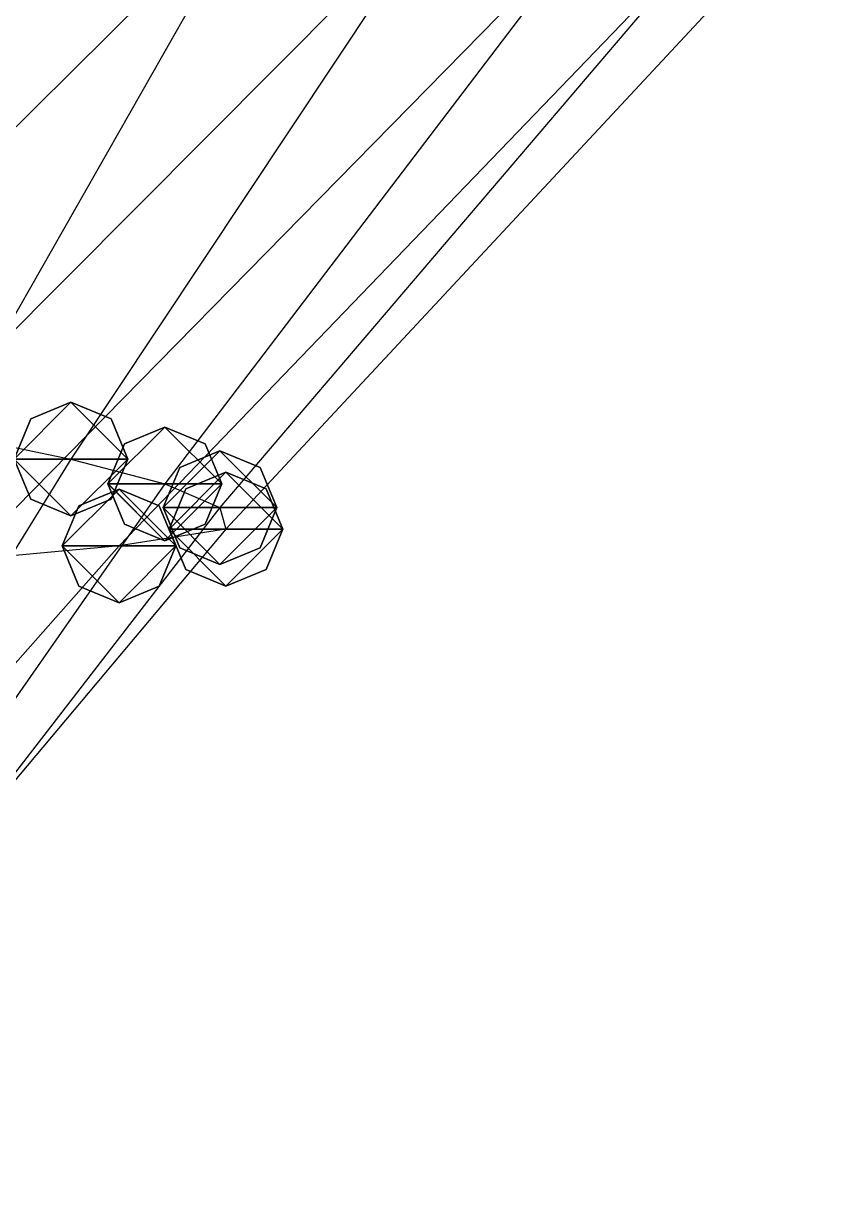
# Model space of a CAD drawing. Header units: metres. Extents: x -59 to 99, y -54 to 55.
# Drawn here: x 42.08 to 56.11, y -6.93 to 13.52 of the extents above; entities that cross this region are included whole.
import ezdxf

# ---------------------------------------------------------------- set-up
doc = ezdxf.new("R2010")
doc.units = ezdxf.units.M

msp = doc.modelspace()

# ---------------------------------------------------------------- linework, layer by layer
for p, q in [((47.136726, 17.534851, -185.41849), (40.74515, 6.307968, -184.16663)), ((50.390705, 17.091087, -179.06699), (42.917427, 5.8556213, -177.69046)), ((53.12542, 16.657467, -172.85623), (44.570717, 5.4167175, -171.4014)), ((55.12327, 16.24316, -166.92204), (45.538807, 5.0023193, -165.4624)), ((56.10978, 15.856709, -161.39307), (45.64428, 4.6224136, -160.02414)), ((56.10978, 15.856709, -161.39307), (45.64428, 4.6224136, -160.02414)), ((54.564217, 15.541092, -156.88127), (43.764927, 4.328018, -155.81247)), ((52.022827, 15.259636, -152.8473), (41.042408, 4.0750427, -152.18341)), ((48.776695, 15.008663, -149.24406), (37.67569, 3.858944, -149.07779)), ((45.062016, 14.784836, -146.03622), (33.856544, 3.675293, -146.44427)), ((42.917427, 6.8556213, -177.69029), (42.21032, 6.562728, -177.69034)), ((42.917427, 6.8556213, -177.69029), (42.21032, 6.562728, -177.69034)), ((42.917427, 6.8556213, -177.69029), (42.21032, 6.562728, -177.69034)), ((42.917427, 6.8556213, -177.69029), (42.21032, 6.562728, -177.69034)), ((43.624535, 6.562728, -177.69034), (42.917427, 6.8556213, -177.69029)), ((43.624535, 6.562728, -177.69034), (42.917427, 6.8556213, -177.69029)), ((43.624535, 6.562728, -177.69034), (42.917427, 6.8556213, -177.69029)), ((43.624535, 6.562728, -177.69034), (42.917427, 6.8556213, -177.69029)), ((42.21032, 6.562728, -177.69034), (41.917427, 5.8556213, -177.69046)), ((42.21032, 6.562728, -177.69034), (41.917427, 5.8556213, -177.69046)), ((42.21032, 6.562728, -177.69034), (41.917427, 5.8556213, -177.69046)), ((42.21032, 6.562728, -177.69034), (41.917427, 5.8556213, -177.69046)), ((43.917427, 5.8556213, -177.69046), (43.624535, 6.562728, -177.69034)), ((43.917427, 5.8556213, -177.69046), (43.624535, 6.562728, -177.69034)), ((43.917427, 5.8556213, -177.69046), (43.624535, 6.562728, -177.69034)), ((43.917427, 5.8556213, -177.69046), (43.624535, 6.562728, -177.69034)), ((44.570717, 6.4167175, -171.40123), (43.86361, 6.123824, -171.40128)), ((44.570717, 6.4167175, -171.40123), (43.86361, 6.123824, -171.40128)), ((44.570717, 6.4167175, -171.40123), (43.86361, 6.123824, -171.40128)), ((44.570717, 6.4167175, -171.40123), (43.86361, 6.123824, -171.40128)), ((45.277824, 6.123824, -171.40128), (44.570717, 6.4167175, -171.40123)), ((45.277824, 6.123824, -171.40128), (44.570717, 6.4167175, -171.40123)), ((45.277824, 6.123824, -171.40128), (44.570717, 6.4167175, -171.40123)), ((45.277824, 6.123824, -171.40128), (44.570717, 6.4167175, -171.40123)), ((40.74515, 6.307968, -184.16663), (42.917427, 5.8556213, -177.69046)), ((43.86361, 6.123824, -171.40128), (43.570717, 5.4167175, -171.4014)), ((43.86361, 6.123824, -171.40128), (43.570717, 5.4167175, -171.4014)), ((43.86361, 6.123824, -171.40128), (43.570717, 5.4167175, -171.4014)), ((43.86361, 6.123824, -171.40128), (43.570717, 5.4167175, -171.4014)), ((45.538807, 6.0023193, -165.46223), (44.8317, 5.709426, -165.46228)), ((45.538807, 6.0023193, -165.46223), (44.8317, 5.709426, -165.46228)), ((45.538807, 6.0023193, -165.46223), (44.8317, 5.709426, -165.46228)), ((45.538807, 6.0023193, -165.46223), (44.8317, 5.709426, -165.46228)), ((45.570717, 5.4167175, -171.4014), (45.277824, 6.123824, -171.40128)), ((45.570717, 5.4167175, -171.4014), (45.277824, 6.123824, -171.40128)), ((45.570717, 5.4167175, -171.4014), (45.277824, 6.123824, -171.40128)), ((45.570717, 5.4167175, -171.4014), (45.277824, 6.123824, -171.40128)), ((46.245914, 5.709426, -165.46228), (45.538807, 6.0023193, -165.46223)), ((46.245914, 5.709426, -165.46228), (45.538807, 6.0023193, -165.46223)), ((46.245914, 5.709426, -165.46228), (45.538807, 6.0023193, -165.46223)), ((46.245914, 5.709426, -165.46228), (45.538807, 6.0023193, -165.46223)), ((42.917427, 5.8556213, -177.69046), (35.963688, -5.3925095, -176.12723)), ((41.917427, 5.8556213, -177.69046), (42.21032, 5.1485147, -177.69058)), ((41.917427, 5.8556213, -177.69046), (42.21032, 5.1485147, -177.69058)), ((41.917427, 5.8556213, -177.69046), (42.21032, 5.1485147, -177.69058)), ((41.917427, 5.8556213, -177.69046), (42.21032, 5.1485147, -177.69058)), ((42.917427, 5.8556213, -177.69046), (44.570717, 5.4167175, -171.4014)), ((43.624535, 5.1485147, -177.69058), (43.917427, 5.8556213, -177.69046)), ((43.624535, 5.1485147, -177.69058), (43.917427, 5.8556213, -177.69046)), ((43.624535, 5.1485147, -177.69058), (43.917427, 5.8556213, -177.69046)), ((43.624535, 5.1485147, -177.69058), (43.917427, 5.8556213, -177.69046)), ((44.8317, 5.709426, -165.46228), (44.538807, 5.0023193, -165.4624)), ((44.8317, 5.709426, -165.46228), (44.538807, 5.0023193, -165.4624)), ((44.8317, 5.709426, -165.46228), (44.538807, 5.0023193, -165.4624)), ((44.8317, 5.709426, -165.46228), (44.538807, 5.0023193, -165.4624)), ((45.64428, 5.6224136, -160.02397), (44.937172, 5.32952, -160.02402)), ((45.64428, 5.6224136, -160.02397), (44.937172, 5.32952, -160.02402)), ((45.64428, 5.6224136, -160.02397), (44.937172, 5.32952, -160.02402)), ((45.64428, 5.6224136, -160.02397), (44.937172, 5.32952, -160.02402)), ((45.64428, 5.6224136, -160.02397), (44.937172, 5.32952, -160.02402)), ((45.64428, 5.6224136, -160.02397), (44.937172, 5.32952, -160.02402)), ((46.351387, 5.32952, -160.02402), (45.64428, 5.6224136, -160.02397)), ((46.351387, 5.32952, -160.02402), (45.64428, 5.6224136, -160.02397)), ((46.351387, 5.32952, -160.02402), (45.64428, 5.6224136, -160.02397)), ((46.351387, 5.32952, -160.02402), (45.64428, 5.6224136, -160.02397)), ((46.351387, 5.32952, -160.02402), (45.64428, 5.6224136, -160.02397)), ((46.351387, 5.32952, -160.02402), (45.64428, 5.6224136, -160.02397)), ((46.538807, 5.0023193, -165.4624), (46.245914, 5.709426, -165.46228)), ((46.538807, 5.0023193, -165.4624), (46.245914, 5.709426, -165.46228)), ((46.538807, 5.0023193, -165.4624), (46.245914, 5.709426, -165.46228)), ((46.538807, 5.0023193, -165.4624), (46.245914, 5.709426, -165.46228)), ((44.570717, 5.4167175, -171.4014), (36.70185, -5.84824, -169.59656)), ((43.764927, 5.328018, -155.8123), (43.05782, 5.035125, -155.81235)), ((43.764927, 5.328018, -155.8123), (43.05782, 5.035125, -155.81235)), ((43.764927, 5.328018, -155.8123), (43.05782, 5.035125, -155.81235)), ((43.764927, 5.328018, -155.8123), (43.05782, 5.035125, -155.81235)), ((43.570717, 5.4167175, -171.4014), (43.86361, 4.709611, -171.40152)), ((43.570717, 5.4167175, -171.4014), (43.86361, 4.709611, -171.40152)), ((43.570717, 5.4167175, -171.4014), (43.86361, 4.709611, -171.40152)), ((43.570717, 5.4167175, -171.4014), (43.86361, 4.709611, -171.40152)), ((44.472034, 5.035125, -155.81235), (43.764927, 5.328018, -155.8123)), ((44.472034, 5.035125, -155.81235), (43.764927, 5.328018, -155.8123)), ((44.472034, 5.035125, -155.81235), (43.764927, 5.328018, -155.8123)), ((44.472034, 5.035125, -155.81235), (43.764927, 5.328018, -155.8123)), ((44.570717, 5.4167175, -171.4014), (45.538807, 5.0023193, -165.4624)), ((44.937172, 5.32952, -160.02402), (44.64428, 4.6224136, -160.02414)), ((44.937172, 5.32952, -160.02402), (44.64428, 4.6224136, -160.02414)), ((44.937172, 5.32952, -160.02402), (44.64428, 4.6224136, -160.02414)), ((44.937172, 5.32952, -160.02402), (44.64428, 4.6224136, -160.02414)), ((44.937172, 5.32952, -160.02402), (44.64428, 4.6224136, -160.02414)), ((44.937172, 5.32952, -160.02402), (44.64428, 4.6224136, -160.02414)), ((45.277824, 4.709611, -171.40152), (45.570717, 5.4167175, -171.4014)), ((45.277824, 4.709611, -171.40152), (45.570717, 5.4167175, -171.4014)), ((45.277824, 4.709611, -171.40152), (45.570717, 5.4167175, -171.4014)), ((45.277824, 4.709611, -171.40152), (45.570717, 5.4167175, -171.4014)), ((46.64428, 4.6224136, -160.02414), (46.351387, 5.32952, -160.02402)), ((46.64428, 4.6224136, -160.02414), (46.351387, 5.32952, -160.02402)), ((46.64428, 4.6224136, -160.02414), (46.351387, 5.32952, -160.02402)), ((46.64428, 4.6224136, -160.02414), (46.351387, 5.32952, -160.02402)), ((46.64428, 4.6224136, -160.02414), (46.351387, 5.32952, -160.02402)), ((46.64428, 4.6224136, -160.02414), (46.351387, 5.32952, -160.02402)), ((42.21032, 5.1485147, -177.69058), (42.917427, 4.8556213, -177.69063)), ((42.21032, 5.1485147, -177.69058), (42.917427, 4.8556213, -177.69063)), ((42.21032, 5.1485147, -177.69058), (42.917427, 4.8556213, -177.69063)), ((42.21032, 5.1485147, -177.69058), (42.917427, 4.8556213, -177.69063)), ((42.917427, 4.8556213, -177.69063), (43.624535, 5.1485147, -177.69058)), ((42.917427, 4.8556213, -177.69063), (43.624535, 5.1485147, -177.69058)), ((42.917427, 4.8556213, -177.69063), (43.624535, 5.1485147, -177.69058)), ((42.917427, 4.8556213, -177.69063), (43.624535, 5.1485147, -177.69058)), ((45.538807, 5.0023193, -165.4624), (36.817566, -6.2733307, -163.50204)), ((43.05782, 5.035125, -155.81235), (42.764927, 4.328018, -155.81247)), ((43.05782, 5.035125, -155.81235), (42.764927, 4.328018, -155.81247)), ((43.05782, 5.035125, -155.81235), (42.764927, 4.328018, -155.81247)), ((43.05782, 5.035125, -155.81235), (42.764927, 4.328018, -155.81247)), ((44.764927, 4.328018, -155.81247), (44.472034, 5.035125, -155.81235)), ((44.764927, 4.328018, -155.81247), (44.472034, 5.035125, -155.81235)), ((44.764927, 4.328018, -155.81247), (44.472034, 5.035125, -155.81235)), ((44.764927, 4.328018, -155.81247), (44.472034, 5.035125, -155.81235)), ((44.538807, 5.0023193, -165.4624), (44.8317, 4.2952127, -165.46252)), ((44.538807, 5.0023193, -165.4624), (44.8317, 4.2952127, -165.46252)), ((44.538807, 5.0023193, -165.4624), (44.8317, 4.2952127, -165.46252)), ((44.538807, 5.0023193, -165.4624), (44.8317, 4.2952127, -165.46252)), ((45.538807, 5.0023193, -165.4624), (45.64428, 4.6224136, -160.02414)), ((46.245914, 4.2952127, -165.46252), (46.538807, 5.0023193, -165.4624)), ((46.245914, 4.2952127, -165.46252), (46.538807, 5.0023193, -165.4624)), ((46.245914, 4.2952127, -165.46252), (46.538807, 5.0023193, -165.4624)), ((46.245914, 4.2952127, -165.46252), (46.538807, 5.0023193, -165.4624)), ((43.86361, 4.709611, -171.40152), (44.570717, 4.4167175, -171.40157)), ((43.86361, 4.709611, -171.40152), (44.570717, 4.4167175, -171.40157)), ((43.86361, 4.709611, -171.40152), (44.570717, 4.4167175, -171.40157)), ((43.86361, 4.709611, -171.40152), (44.570717, 4.4167175, -171.40157)), ((44.570717, 4.4167175, -171.40157), (45.277824, 4.709611, -171.40152)), ((44.570717, 4.4167175, -171.40157), (45.277824, 4.709611, -171.40152)), ((44.570717, 4.4167175, -171.40157), (45.277824, 4.709611, -171.40152)), ((44.570717, 4.4167175, -171.40157), (45.277824, 4.709611, -171.40152)), ((45.64428, 4.6224136, -160.02414), (36.171356, -6.654438, -158.0419)), ((45.64428, 4.6224136, -160.02414), (36.171356, -6.654438, -158.0419)), ((45.64428, 4.6224136, -160.02414), (43.764927, 4.328018, -155.81247)), ((44.64428, 4.6224136, -160.02414), (44.937172, 3.9153068, -160.02426)), ((44.64428, 4.6224136, -160.02414), (44.937172, 3.9153068, -160.02426)), ((44.64428, 4.6224136, -160.02414), (44.937172, 3.9153068, -160.02426)), ((44.64428, 4.6224136, -160.02414), (44.937172, 3.9153068, -160.02426)), ((44.64428, 4.6224136, -160.02414), (44.937172, 3.9153068, -160.02426)), ((44.64428, 4.6224136, -160.02414), (44.937172, 3.9153068, -160.02426)), ((46.351387, 3.915307, -160.02426), (46.64428, 4.6224136, -160.02414)), ((46.351387, 3.915307, -160.02426), (46.64428, 4.6224136, -160.02414)), ((46.351387, 3.915307, -160.02426), (46.64428, 4.6224136, -160.02414)), ((46.351387, 3.915307, -160.02426), (46.64428, 4.6224136, -160.02414)), ((46.351387, 3.915307, -160.02426), (46.64428, 4.6224136, -160.02414)), ((46.351387, 3.915307, -160.02426), (46.64428, 4.6224136, -160.02414)), ((43.764927, 4.328018, -155.81247), (33.809322, -6.9254875, -154.161)), ((43.764927, 4.328018, -155.81247), (41.042408, 4.0750427, -152.18341)), ((42.764927, 4.328018, -155.81247), (43.05782, 3.6209114, -155.81259)), ((42.764927, 4.328018, -155.81247), (43.05782, 3.6209114, -155.81259)), ((42.764927, 4.328018, -155.81247), (43.05782, 3.6209114, -155.81259)), ((42.764927, 4.328018, -155.81247), (43.05782, 3.6209114, -155.81259)), ((44.472034, 3.6209116, -155.81259), (44.764927, 4.328018, -155.81247)), ((44.472034, 3.6209116, -155.81259), (44.764927, 4.328018, -155.81247)), ((44.472034, 3.6209116, -155.81259), (44.764927, 4.328018, -155.81247)), ((44.472034, 3.6209116, -155.81259), (44.764927, 4.328018, -155.81247)), ((44.8317, 4.2952127, -165.46252), (45.538807, 4.0023193, -165.46257)), ((44.8317, 4.2952127, -165.46252), (45.538807, 4.0023193, -165.46257)), ((44.8317, 4.2952127, -165.46252), (45.538807, 4.0023193, -165.46257)), ((44.8317, 4.2952127, -165.46252), (45.538807, 4.0023193, -165.46257)), ((45.538807, 4.0023193, -165.46257), (46.245914, 4.2952127, -165.46252)), ((45.538807, 4.0023193, -165.46257), (46.245914, 4.2952127, -165.46252)), ((45.538807, 4.0023193, -165.46257), (46.245914, 4.2952127, -165.46252)), ((45.538807, 4.0023193, -165.46257), (46.245914, 4.2952127, -165.46252)), ((44.937172, 3.9153068, -160.02426), (45.64428, 3.6224136, -160.0243)), ((44.937172, 3.9153068, -160.02426), (45.64428, 3.6224136, -160.0243)), ((44.937172, 3.9153068, -160.02426), (45.64428, 3.6224136, -160.0243)), ((44.937172, 3.9153068, -160.02426), (45.64428, 3.6224136, -160.0243)), ((44.937172, 3.9153068, -160.02426), (45.64428, 3.6224136, -160.0243)), ((44.937172, 3.9153068, -160.02426), (45.64428, 3.6224136, -160.0243)), ((45.64428, 3.6224136, -160.0243), (46.351387, 3.915307, -160.02426)), ((45.64428, 3.6224136, -160.0243), (46.351387, 3.915307, -160.02426)), ((45.64428, 3.6224136, -160.0243), (46.351387, 3.915307, -160.02426)), ((45.64428, 3.6224136, -160.0243), (46.351387, 3.915307, -160.02426)), ((45.64428, 3.6224136, -160.0243), (46.351387, 3.915307, -160.02426)), ((45.64428, 3.6224136, -160.0243), (46.351387, 3.915307, -160.02426)), ((43.05782, 3.6209114, -155.81259), (43.764927, 3.3280182, -155.81264)), ((43.05782, 3.6209114, -155.81259), (43.764927, 3.3280182, -155.81264)), ((43.05782, 3.6209114, -155.81259), (43.764927, 3.3280182, -155.81264)), ((43.05782, 3.6209114, -155.81259), (43.764927, 3.3280182, -155.81264)), ((43.764927, 3.3280182, -155.81264), (44.472034, 3.6209116, -155.81259)), ((43.764927, 3.3280182, -155.81264), (44.472034, 3.6209116, -155.81259)), ((43.764927, 3.3280182, -155.81264), (44.472034, 3.6209116, -155.81259)), ((43.764927, 3.3280182, -155.81264), (44.472034, 3.6209116, -155.81259))]:
    msp.add_line(p, q)
for points in [[(41.917427, 5.8556213, -177.69046), (42.21032, 6.562728, -177.69034), (42.917427, 6.8556213, -177.69029), (42.917526, 6.8557215, -177.69019)], [(41.917427, 5.8556213, -177.69046), (42.21032, 6.562728, -177.69034), (42.917427, 6.8556213, -177.69029), (42.917526, 6.8557215, -177.69019)], [(41.917427, 5.8556213, -177.69046), (42.21032, 6.562728, -177.69034), (42.917427, 6.8556213, -177.69029), (42.917526, 6.8557215, -177.69019)], [(41.917427, 5.8556213, -177.69046), (42.21032, 6.562728, -177.69034), (42.917427, 6.8556213, -177.69029), (42.917526, 6.8557215, -177.69019)], [(41.917427, 5.8556213, -177.69046), (42.917427, 6.8556213, -177.69029), (43.917427, 5.8556213, -177.69046), (43.917526, 5.8557215, -177.69035)], [(41.917427, 5.8556213, -177.69046), (42.917427, 6.8556213, -177.69029), (43.917427, 5.8556213, -177.69046), (43.917526, 5.8557215, -177.69035)], [(41.917427, 5.8556213, -177.69046), (42.917427, 6.8556213, -177.69029), (43.917427, 5.8556213, -177.69046), (43.917526, 5.8557215, -177.69035)], [(41.917427, 5.8556213, -177.69046), (42.917427, 6.8556213, -177.69029), (43.917427, 5.8556213, -177.69046), (43.917526, 5.8557215, -177.69035)], [(42.917427, 6.8556213, -177.69029), (43.624535, 6.562728, -177.69034), (43.917427, 5.8556213, -177.69046), (43.917526, 5.8557215, -177.69035)], [(42.917427, 6.8556213, -177.69029), (43.624535, 6.562728, -177.69034), (43.917427, 5.8556213, -177.69046), (43.917526, 5.8557215, -177.69035)], [(42.917427, 6.8556213, -177.69029), (43.624535, 6.562728, -177.69034), (43.917427, 5.8556213, -177.69046), (43.917526, 5.8557215, -177.69035)], [(42.917427, 6.8556213, -177.69029), (43.624535, 6.562728, -177.69034), (43.917427, 5.8556213, -177.69046), (43.917526, 5.8557215, -177.69035)], [(43.570717, 5.4167175, -171.4014), (43.86361, 6.123824, -171.40128), (44.570717, 6.4167175, -171.40123), (44.570816, 6.4168177, -171.40112)], [(43.570717, 5.4167175, -171.4014), (43.86361, 6.123824, -171.40128), (44.570717, 6.4167175, -171.40123), (44.570816, 6.4168177, -171.40112)], [(43.570717, 5.4167175, -171.4014), (43.86361, 6.123824, -171.40128), (44.570717, 6.4167175, -171.40123), (44.570816, 6.4168177, -171.40112)], [(43.570717, 5.4167175, -171.4014), (43.86361, 6.123824, -171.40128), (44.570717, 6.4167175, -171.40123), (44.570816, 6.4168177, -171.40112)], [(43.570717, 5.4167175, -171.4014), (44.570717, 6.4167175, -171.40123), (45.570717, 5.4167175, -171.4014), (45.570816, 5.4168177, -171.40129)], [(43.570717, 5.4167175, -171.4014), (44.570717, 6.4167175, -171.40123), (45.570717, 5.4167175, -171.4014), (45.570816, 5.4168177, -171.40129)], [(43.570717, 5.4167175, -171.4014), (44.570717, 6.4167175, -171.40123), (45.570717, 5.4167175, -171.4014), (45.570816, 5.4168177, -171.40129)], [(43.570717, 5.4167175, -171.4014), (44.570717, 6.4167175, -171.40123), (45.570717, 5.4167175, -171.4014), (45.570816, 5.4168177, -171.40129)], [(44.570717, 6.4167175, -171.40123), (45.277824, 6.123824, -171.40128), (45.570717, 5.4167175, -171.4014), (45.570816, 5.4168177, -171.40129)], [(44.570717, 6.4167175, -171.40123), (45.277824, 6.123824, -171.40128), (45.570717, 5.4167175, -171.4014), (45.570816, 5.4168177, -171.40129)], [(44.570717, 6.4167175, -171.40123), (45.277824, 6.123824, -171.40128), (45.570717, 5.4167175, -171.4014), (45.570816, 5.4168177, -171.40129)], [(44.570717, 6.4167175, -171.40123), (45.277824, 6.123824, -171.40128), (45.570717, 5.4167175, -171.4014), (45.570816, 5.4168177, -171.40129)], [(44.538807, 5.0023193, -165.4624), (44.8317, 5.709426, -165.46228), (45.538807, 6.0023193, -165.46223), (45.538906, 6.0024195, -165.46213)], [(44.538807, 5.0023193, -165.4624), (44.8317, 5.709426, -165.46228), (45.538807, 6.0023193, -165.46223), (45.538906, 6.0024195, -165.46213)], [(44.538807, 5.0023193, -165.4624), (44.8317, 5.709426, -165.46228), (45.538807, 6.0023193, -165.46223), (45.538906, 6.0024195, -165.46213)], [(44.538807, 5.0023193, -165.4624), (44.8317, 5.709426, -165.46228), (45.538807, 6.0023193, -165.46223), (45.538906, 6.0024195, -165.46213)], [(44.538807, 5.0023193, -165.4624), (45.538807, 6.0023193, -165.46223), (46.538807, 5.0023193, -165.4624), (46.538906, 5.0024195, -165.4623)], [(44.538807, 5.0023193, -165.4624), (45.538807, 6.0023193, -165.46223), (46.538807, 5.0023193, -165.4624), (46.538906, 5.0024195, -165.4623)], [(44.538807, 5.0023193, -165.4624), (45.538807, 6.0023193, -165.46223), (46.538807, 5.0023193, -165.4624), (46.538906, 5.0024195, -165.4623)], [(44.538807, 5.0023193, -165.4624), (45.538807, 6.0023193, -165.46223), (46.538807, 5.0023193, -165.4624), (46.538906, 5.0024195, -165.4623)], [(45.538807, 6.0023193, -165.46223), (46.245914, 5.709426, -165.46228), (46.538807, 5.0023193, -165.4624), (46.538906, 5.0024195, -165.4623)], [(45.538807, 6.0023193, -165.46223), (46.245914, 5.709426, -165.46228), (46.538807, 5.0023193, -165.4624), (46.538906, 5.0024195, -165.4623)], [(45.538807, 6.0023193, -165.46223), (46.245914, 5.709426, -165.46228), (46.538807, 5.0023193, -165.4624), (46.538906, 5.0024195, -165.4623)], [(45.538807, 6.0023193, -165.46223), (46.245914, 5.709426, -165.46228), (46.538807, 5.0023193, -165.4624), (46.538906, 5.0024195, -165.4623)], [(42.917427, 4.8556213, -177.69063), (42.21032, 5.1485147, -177.69058), (41.917427, 5.8556213, -177.69046), (41.917526, 5.8557215, -177.69035)], [(43.917427, 5.8556213, -177.69046), (42.917427, 4.8556213, -177.69063), (41.917427, 5.8556213, -177.69046), (41.917526, 5.8557215, -177.69035)], [(42.917427, 4.8556213, -177.69063), (42.21032, 5.1485147, -177.69058), (41.917427, 5.8556213, -177.69046), (41.917526, 5.8557215, -177.69035)], [(43.917427, 5.8556213, -177.69046), (42.917427, 4.8556213, -177.69063), (41.917427, 5.8556213, -177.69046), (41.917526, 5.8557215, -177.69035)], [(42.917427, 4.8556213, -177.69063), (42.21032, 5.1485147, -177.69058), (41.917427, 5.8556213, -177.69046), (41.917526, 5.8557215, -177.69035)], [(43.917427, 5.8556213, -177.69046), (42.917427, 4.8556213, -177.69063), (41.917427, 5.8556213, -177.69046), (41.917526, 5.8557215, -177.69035)], [(42.917427, 4.8556213, -177.69063), (42.21032, 5.1485147, -177.69058), (41.917427, 5.8556213, -177.69046), (41.917526, 5.8557215, -177.69035)], [(43.917427, 5.8556213, -177.69046), (42.917427, 4.8556213, -177.69063), (41.917427, 5.8556213, -177.69046), (41.917526, 5.8557215, -177.69035)], [(43.917427, 5.8556213, -177.69046), (43.624535, 5.1485147, -177.69058), (42.917427, 4.8556213, -177.69063), (42.917526, 4.8557215, -177.69052)], [(43.917427, 5.8556213, -177.69046), (43.624535, 5.1485147, -177.69058), (42.917427, 4.8556213, -177.69063), (42.917526, 4.8557215, -177.69052)], [(43.917427, 5.8556213, -177.69046), (43.624535, 5.1485147, -177.69058), (42.917427, 4.8556213, -177.69063), (42.917526, 4.8557215, -177.69052)], [(43.917427, 5.8556213, -177.69046), (43.624535, 5.1485147, -177.69058), (42.917427, 4.8556213, -177.69063), (42.917526, 4.8557215, -177.69052)], [(44.64428, 4.6224136, -160.02414), (44.937172, 5.32952, -160.02402), (45.64428, 5.6224136, -160.02397), (45.64438, 5.622514, -160.02386)], [(44.64428, 4.6224136, -160.02414), (44.937172, 5.32952, -160.02402), (45.64428, 5.6224136, -160.02397), (45.64438, 5.622514, -160.02386)], [(44.64428, 4.6224136, -160.02414), (44.937172, 5.32952, -160.02402), (45.64428, 5.6224136, -160.02397), (45.64438, 5.622514, -160.02386)], [(44.64428, 4.6224136, -160.02414), (44.937172, 5.32952, -160.02402), (45.64428, 5.6224136, -160.02397), (45.64438, 5.622514, -160.02386)], [(44.64428, 4.6224136, -160.02414), (44.937172, 5.32952, -160.02402), (45.64428, 5.6224136, -160.02397), (45.64438, 5.622514, -160.02386)], [(44.64428, 4.6224136, -160.02414), (44.937172, 5.32952, -160.02402), (45.64428, 5.6224136, -160.02397), (45.64438, 5.622514, -160.02386)], [(44.64428, 4.6224136, -160.02414), (45.64428, 5.6224136, -160.02397), (46.64428, 4.6224136, -160.02414), (46.64438, 4.622514, -160.02403)], [(44.64428, 4.6224136, -160.02414), (45.64428, 5.6224136, -160.02397), (46.64428, 4.6224136, -160.02414), (46.64438, 4.622514, -160.02403)], [(44.64428, 4.6224136, -160.02414), (45.64428, 5.6224136, -160.02397), (46.64428, 4.6224136, -160.02414), (46.64438, 4.622514, -160.02403)], [(44.64428, 4.6224136, -160.02414), (45.64428, 5.6224136, -160.02397), (46.64428, 4.6224136, -160.02414), (46.64438, 4.622514, -160.02403)], [(44.64428, 4.6224136, -160.02414), (45.64428, 5.6224136, -160.02397), (46.64428, 4.6224136, -160.02414), (46.64438, 4.622514, -160.02403)], [(44.64428, 4.6224136, -160.02414), (45.64428, 5.6224136, -160.02397), (46.64428, 4.6224136, -160.02414), (46.64438, 4.622514, -160.02403)], [(45.64428, 5.6224136, -160.02397), (46.351387, 5.32952, -160.02402), (46.64428, 4.6224136, -160.02414), (46.64438, 4.622514, -160.02403)], [(45.64428, 5.6224136, -160.02397), (46.351387, 5.32952, -160.02402), (46.64428, 4.6224136, -160.02414), (46.64438, 4.622514, -160.02403)], [(45.64428, 5.6224136, -160.02397), (46.351387, 5.32952, -160.02402), (46.64428, 4.6224136, -160.02414), (46.64438, 4.622514, -160.02403)], [(45.64428, 5.6224136, -160.02397), (46.351387, 5.32952, -160.02402), (46.64428, 4.6224136, -160.02414), (46.64438, 4.622514, -160.02403)], [(45.64428, 5.6224136, -160.02397), (46.351387, 5.32952, -160.02402), (46.64428, 4.6224136, -160.02414), (46.64438, 4.622514, -160.02403)], [(45.64428, 5.6224136, -160.02397), (46.351387, 5.32952, -160.02402), (46.64428, 4.6224136, -160.02414), (46.64438, 4.622514, -160.02403)], [(42.764927, 4.328018, -155.81247), (43.05782, 5.035125, -155.81235), (43.764927, 5.328018, -155.8123), (43.765026, 5.3281183, -155.8122)], [(42.764927, 4.328018, -155.81247), (43.05782, 5.035125, -155.81235), (43.764927, 5.328018, -155.8123), (43.765026, 5.3281183, -155.8122)], [(42.764927, 4.328018, -155.81247), (43.05782, 5.035125, -155.81235), (43.764927, 5.328018, -155.8123), (43.765026, 5.3281183, -155.8122)], [(42.764927, 4.328018, -155.81247), (43.05782, 5.035125, -155.81235), (43.764927, 5.328018, -155.8123), (43.765026, 5.3281183, -155.8122)], [(42.764927, 4.328018, -155.81247), (43.764927, 5.328018, -155.8123), (44.764927, 4.328018, -155.81247), (44.765026, 4.3281183, -155.81236)], [(42.764927, 4.328018, -155.81247), (43.764927, 5.328018, -155.8123), (44.764927, 4.328018, -155.81247), (44.765026, 4.3281183, -155.81236)], [(42.764927, 4.328018, -155.81247), (43.764927, 5.328018, -155.8123), (44.764927, 4.328018, -155.81247), (44.765026, 4.3281183, -155.81236)], [(42.764927, 4.328018, -155.81247), (43.764927, 5.328018, -155.8123), (44.764927, 4.328018, -155.81247), (44.765026, 4.3281183, -155.81236)], [(44.570717, 4.4167175, -171.40157), (43.86361, 4.709611, -171.40152), (43.570717, 5.4167175, -171.4014), (43.570816, 5.4168177, -171.40129)], [(45.570717, 5.4167175, -171.4014), (44.570717, 4.4167175, -171.40157), (43.570717, 5.4167175, -171.4014), (43.570816, 5.4168177, -171.40129)], [(44.570717, 4.4167175, -171.40157), (43.86361, 4.709611, -171.40152), (43.570717, 5.4167175, -171.4014), (43.570816, 5.4168177, -171.40129)], [(45.570717, 5.4167175, -171.4014), (44.570717, 4.4167175, -171.40157), (43.570717, 5.4167175, -171.4014), (43.570816, 5.4168177, -171.40129)], [(44.570717, 4.4167175, -171.40157), (43.86361, 4.709611, -171.40152), (43.570717, 5.4167175, -171.4014), (43.570816, 5.4168177, -171.40129)], [(45.570717, 5.4167175, -171.4014), (44.570717, 4.4167175, -171.40157), (43.570717, 5.4167175, -171.4014), (43.570816, 5.4168177, -171.40129)], [(44.570717, 4.4167175, -171.40157), (43.86361, 4.709611, -171.40152), (43.570717, 5.4167175, -171.4014), (43.570816, 5.4168177, -171.40129)], [(45.570717, 5.4167175, -171.4014), (44.570717, 4.4167175, -171.40157), (43.570717, 5.4167175, -171.4014), (43.570816, 5.4168177, -171.40129)], [(43.764927, 5.328018, -155.8123), (44.472034, 5.035125, -155.81235), (44.764927, 4.328018, -155.81247), (44.765026, 4.3281183, -155.81236)], [(43.764927, 5.328018, -155.8123), (44.472034, 5.035125, -155.81235), (44.764927, 4.328018, -155.81247), (44.765026, 4.3281183, -155.81236)], [(43.764927, 5.328018, -155.8123), (44.472034, 5.035125, -155.81235), (44.764927, 4.328018, -155.81247), (44.765026, 4.3281183, -155.81236)], [(43.764927, 5.328018, -155.8123), (44.472034, 5.035125, -155.81235), (44.764927, 4.328018, -155.81247), (44.765026, 4.3281183, -155.81236)], [(45.570717, 5.4167175, -171.4014), (45.277824, 4.709611, -171.40152), (44.570717, 4.4167175, -171.40157), (44.570816, 4.4168177, -171.40146)], [(45.570717, 5.4167175, -171.4014), (45.277824, 4.709611, -171.40152), (44.570717, 4.4167175, -171.40157), (44.570816, 4.4168177, -171.40146)], [(45.570717, 5.4167175, -171.4014), (45.277824, 4.709611, -171.40152), (44.570717, 4.4167175, -171.40157), (44.570816, 4.4168177, -171.40146)], [(45.570717, 5.4167175, -171.4014), (45.277824, 4.709611, -171.40152), (44.570717, 4.4167175, -171.40157), (44.570816, 4.4168177, -171.40146)], [(45.538807, 4.0023193, -165.46257), (44.8317, 4.2952127, -165.46252), (44.538807, 5.0023193, -165.4624), (44.538906, 5.0024195, -165.4623)], [(46.538807, 5.0023193, -165.4624), (45.538807, 4.0023193, -165.46257), (44.538807, 5.0023193, -165.4624), (44.538906, 5.0024195, -165.4623)], [(45.538807, 4.0023193, -165.46257), (44.8317, 4.2952127, -165.46252), (44.538807, 5.0023193, -165.4624), (44.538906, 5.0024195, -165.4623)], [(46.538807, 5.0023193, -165.4624), (45.538807, 4.0023193, -165.46257), (44.538807, 5.0023193, -165.4624), (44.538906, 5.0024195, -165.4623)], [(45.538807, 4.0023193, -165.46257), (44.8317, 4.2952127, -165.46252), (44.538807, 5.0023193, -165.4624), (44.538906, 5.0024195, -165.4623)], [(46.538807, 5.0023193, -165.4624), (45.538807, 4.0023193, -165.46257), (44.538807, 5.0023193, -165.4624), (44.538906, 5.0024195, -165.4623)], [(45.538807, 4.0023193, -165.46257), (44.8317, 4.2952127, -165.46252), (44.538807, 5.0023193, -165.4624), (44.538906, 5.0024195, -165.4623)], [(46.538807, 5.0023193, -165.4624), (45.538807, 4.0023193, -165.46257), (44.538807, 5.0023193, -165.4624), (44.538906, 5.0024195, -165.4623)], [(46.538807, 5.0023193, -165.4624), (46.245914, 4.2952127, -165.46252), (45.538807, 4.0023193, -165.46257), (45.538906, 4.0024195, -165.46246)], [(46.538807, 5.0023193, -165.4624), (46.245914, 4.2952127, -165.46252), (45.538807, 4.0023193, -165.46257), (45.538906, 4.0024195, -165.46246)], [(46.538807, 5.0023193, -165.4624), (46.245914, 4.2952127, -165.46252), (45.538807, 4.0023193, -165.46257), (45.538906, 4.0024195, -165.46246)], [(46.538807, 5.0023193, -165.4624), (46.245914, 4.2952127, -165.46252), (45.538807, 4.0023193, -165.46257), (45.538906, 4.0024195, -165.46246)], [(45.64428, 3.6224136, -160.0243), (44.937172, 3.9153068, -160.02426), (44.64428, 4.6224136, -160.02414), (44.64438, 4.622514, -160.02403)], [(46.64428, 4.6224136, -160.02414), (45.64428, 3.6224136, -160.0243), (44.64428, 4.6224136, -160.02414), (44.64438, 4.622514, -160.02403)], [(45.64428, 3.6224136, -160.0243), (44.937172, 3.9153068, -160.02426), (44.64428, 4.6224136, -160.02414), (44.64438, 4.622514, -160.02403)], [(46.64428, 4.6224136, -160.02414), (45.64428, 3.6224136, -160.0243), (44.64428, 4.6224136, -160.02414), (44.64438, 4.622514, -160.02403)], [(45.64428, 3.6224136, -160.0243), (44.937172, 3.9153068, -160.02426), (44.64428, 4.6224136, -160.02414), (44.64438, 4.622514, -160.02403)], [(46.64428, 4.6224136, -160.02414), (45.64428, 3.6224136, -160.0243), (44.64428, 4.6224136, -160.02414), (44.64438, 4.622514, -160.02403)], [(45.64428, 3.6224136, -160.0243), (44.937172, 3.9153068, -160.02426), (44.64428, 4.6224136, -160.02414), (44.64438, 4.622514, -160.02403)], [(46.64428, 4.6224136, -160.02414), (45.64428, 3.6224136, -160.0243), (44.64428, 4.6224136, -160.02414), (44.64438, 4.622514, -160.02403)], [(45.64428, 3.6224136, -160.0243), (44.937172, 3.9153068, -160.02426), (44.64428, 4.6224136, -160.02414), (44.64438, 4.622514, -160.02403)], [(46.64428, 4.6224136, -160.02414), (45.64428, 3.6224136, -160.0243), (44.64428, 4.6224136, -160.02414), (44.64438, 4.622514, -160.02403)], [(45.64428, 3.6224136, -160.0243), (44.937172, 3.9153068, -160.02426), (44.64428, 4.6224136, -160.02414), (44.64438, 4.622514, -160.02403)], [(46.64428, 4.6224136, -160.02414), (45.64428, 3.6224136, -160.0243), (44.64428, 4.6224136, -160.02414), (44.64438, 4.622514, -160.02403)], [(46.64428, 4.6224136, -160.02414), (46.351387, 3.915307, -160.02426), (45.64428, 3.6224136, -160.0243), (45.64438, 3.6225135, -160.0242)], [(46.64428, 4.6224136, -160.02414), (46.351387, 3.915307, -160.02426), (45.64428, 3.6224136, -160.0243), (45.64438, 3.6225135, -160.0242)], [(46.64428, 4.6224136, -160.02414), (46.351387, 3.915307, -160.02426), (45.64428, 3.6224136, -160.0243), (45.64438, 3.6225135, -160.0242)], [(46.64428, 4.6224136, -160.02414), (46.351387, 3.915307, -160.02426), (45.64428, 3.6224136, -160.0243), (45.64438, 3.6225135, -160.0242)], [(46.64428, 4.6224136, -160.02414), (46.351387, 3.915307, -160.02426), (45.64428, 3.6224136, -160.0243), (45.64438, 3.6225135, -160.0242)], [(46.64428, 4.6224136, -160.02414), (46.351387, 3.915307, -160.02426), (45.64428, 3.6224136, -160.0243), (45.64438, 3.6225135, -160.0242)], [(43.764927, 3.3280182, -155.81264), (43.05782, 3.6209114, -155.81259), (42.764927, 4.328018, -155.81247), (42.765026, 4.3281183, -155.81236)], [(44.764927, 4.328018, -155.81247), (43.764927, 3.3280182, -155.81264), (42.764927, 4.328018, -155.81247), (42.765026, 4.3281183, -155.81236)], [(43.764927, 3.3280182, -155.81264), (43.05782, 3.6209114, -155.81259), (42.764927, 4.328018, -155.81247), (42.765026, 4.3281183, -155.81236)], [(44.764927, 4.328018, -155.81247), (43.764927, 3.3280182, -155.81264), (42.764927, 4.328018, -155.81247), (42.765026, 4.3281183, -155.81236)], [(43.764927, 3.3280182, -155.81264), (43.05782, 3.6209114, -155.81259), (42.764927, 4.328018, -155.81247), (42.765026, 4.3281183, -155.81236)], [(44.764927, 4.328018, -155.81247), (43.764927, 3.3280182, -155.81264), (42.764927, 4.328018, -155.81247), (42.765026, 4.3281183, -155.81236)], [(43.764927, 3.3280182, -155.81264), (43.05782, 3.6209114, -155.81259), (42.764927, 4.328018, -155.81247), (42.765026, 4.3281183, -155.81236)], [(44.764927, 4.328018, -155.81247), (43.764927, 3.3280182, -155.81264), (42.764927, 4.328018, -155.81247), (42.765026, 4.3281183, -155.81236)], [(44.764927, 4.328018, -155.81247), (44.472034, 3.6209116, -155.81259), (43.764927, 3.3280182, -155.81264), (43.765026, 3.328118, -155.81253)], [(44.764927, 4.328018, -155.81247), (44.472034, 3.6209116, -155.81259), (43.764927, 3.3280182, -155.81264), (43.765026, 3.328118, -155.81253)], [(44.764927, 4.328018, -155.81247), (44.472034, 3.6209116, -155.81259), (43.764927, 3.3280182, -155.81264), (43.765026, 3.328118, -155.81253)], [(44.764927, 4.328018, -155.81247), (44.472034, 3.6209116, -155.81259), (43.764927, 3.3280182, -155.81264), (43.765026, 3.328118, -155.81253)]]:
    msp.add_3dface(points)

doc.saveas('drawing.dxf')
